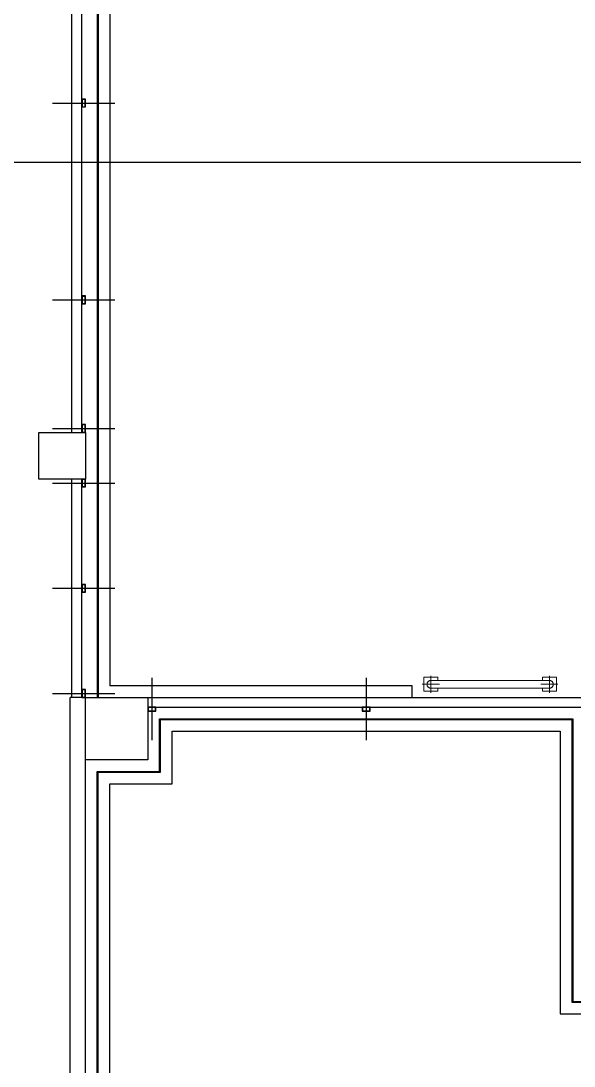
# Model space of a CAD drawing. Header units: millimetres. Extents: x 8456 to 190005487, y 619 to 455456909.
# Drawn here: x 197937 to 199030, y 156031 to 158097 of the extents above; entities that cross this region are included whole.
import ezdxf

# ---------------------------------------------------------------- set-up
doc = ezdxf.new("R2010")
doc.units = ezdxf.units.MM
doc.header["$LTSCALE"] = 400
doc.header["$MEASUREMENT"] = 0
doc.linetypes.add('CEN', pattern=[62, 60, -1, 0, -1])
doc.linetypes.add('XR-평면도$0$HID', pattern=[2, 1.1, -0.9])
doc.layers.get('0').update_dxf_attribs({"linetype": 'CONTINUOUS'})
for name, color, linetype in [('AA-WALL-조적벽', 3, 'CONTINUOUS'), ('CEN', 1, 'CEN'), ('COL', 2, 'CONTINUOUS'), ('WALL', 4, 'CONTINUOUS'), ('석고보드', 4, 'CONTINUOUS'), ('저온단열', 160, 'CONTINUOUS'), ('충돌방지대', 6, 'CONTINUOUS'), ('판넬', 4, 'CONTINUOUS')]:
    doc.layers.add(name, color=color, linetype=linetype)
doc.layers.add('Defpoint', color=161, linetype='CONTINUOUS', plot=False)
doc.layers.add('XR-평면도$0$A-FFXM-FURN1', color=8, linetype='XR-평면도$0$HID', lineweight=18)

# ---------------------------------------------------------------- blocks, each defined once
blk = doc.blocks.new('A$C2DB436D3')
at = {"layer": 'AA-WALL-조적벽', "color": 8}
for p, q in [((9221.5, 17499.6, 2515.7), (9221.5, 18599.6, 2515.7)), ((9265.5, 18599.6, 2515.7), (9221.5, 18599.6, 2515.7)), ((9265.5, 17499.6, 2515.7), (9265.5, 18423.6, 2515.7))]:
    blk.add_line(p, q, dxfattribs=at)
at = {"layer": 'CEN', "color": 8}
for p, q in [((9172, 20277.1, 2515.7), (9348, 20277.1, 2515.7)), ((9172, 19721.6, 2515.7), (9348, 19721.6, 2515.7)), ((9172, 19358.6, 2515.7), (9348, 19358.6, 2515.7)), ((9172, 19204.6, 2515.7), (9348, 19204.6, 2515.7)), ((9172, 18907.6, 2515.7), (9348, 18907.6, 2515.7)), ((9452.5, 18654.6, 2515.7), (9452.5, 18478.6, 2515.7)), ((10057.5, 18654.6, 2515.7), (10057.5, 18478.6, 2515.7)), ((9172, 18610.6, 2515.7), (9348, 18610.6, 2515.7))]:
    blk.add_line(p, q, dxfattribs=at)
at = {"layer": 'COL', "color": 8}
for p, q in [((9133.5, 19215.6, 2515.7), (9133.5, 19347.6, 2515.7)), ((9133.5, 19347.6, 2515.7), (9265.5, 19347.6, 2515.7)), ((9265.5, 19347.6, 2515.7), (9265.5, 19215.6, 2515.7)), ((9265.5, 19215.6, 2515.7), (9133.5, 19215.6, 2515.7)), ((9265.5, 18599.6, 2515.7), (9441.5, 18599.6, 2515.7)), ((9265.5, 18423.6, 2515.7), (9265.5, 18599.6, 2515.7)), ((9441.5, 18599.6, 2515.7), (9441.5, 18423.6, 2515.7)), ((9441.5, 18423.6, 2515.7), (9265.5, 18423.6, 2515.7))]:
    blk.add_line(p, q, dxfattribs=at)
at = {"layer": 'WALL', "color": 8}
for p, q in [((9227, 19347.6, 2515.7), (9227, 21058.1, 2515.7)), ((9254.5, 19347.6, 2515.7), (9254.5, 21030.6, 2515.7))]:
    blk.add_line(p, q, dxfattribs=at)
at = {"layer": 'XR-평면도$0$A-FFXM-FURN1', "color": 8}
for p, q in [((10220.3, 18656.3, 2515.7), (10259.9, 18656.3, 2515.7)), ((10220.3, 18616.7, 2515.7), (10220.3, 18656.3, 2515.7)), ((10240.1, 18612.3, 2515.7), (10240.1, 18660.7, 2515.7)), ((10240.1, 18647.5, 2515.7), (10574.5, 18647.5, 2515.7)), ((10259.9, 18647.5, 2515.7), (10259.9, 18656.3, 2515.7)), ((10594.3, 18656.3, 2515.7), (10554.7, 18656.3, 2515.7)), ((10554.7, 18647.5, 2515.7), (10554.7, 18656.3, 2515.7)), ((10574.5, 18612.3, 2515.7), (10574.5, 18660.7, 2515.7)), ((10594.3, 18616.7, 2515.7), (10594.3, 18656.3, 2515.7)), ((10264.3, 18636.5, 2515.7), (10215.9, 18636.5, 2515.7)), ((10220.3, 18616.7, 2515.7), (10259.9, 18616.7, 2515.7)), ((10240.1, 18625.5, 2515.7), (10574.5, 18625.5, 2515.7)), ((10259.9, 18616.7, 2515.7), (10259.9, 18625.5, 2515.7)), ((10550.3, 18636.5, 2515.7), (10598.7, 18636.5, 2515.7)), ((10554.7, 18616.7, 2515.7), (10554.7, 18625.5, 2515.7)), ((10594.3, 18616.7, 2515.7), (10554.7, 18616.7, 2515.7))]:
    blk.add_line(p, q, dxfattribs=at)
for centre, start, end in [((10240.1, 18636.5, 2515.7), 90, 270), ((10574.5, 18636.5, 2515.7), 270, 90)]:
    blk.add_arc(centre, 11, start, end, dxfattribs=at)
at = {"layer": '석고보드', "color": 8}
for p, q in [((9300.7, 20808.4, 2515.7), (9300.7, 18599.6, 2515.7)), ((9476.7, 18388.4, 2515.7), (9476.7, 18536.9, 2515.7)), ((9476.7, 18536.9, 2515.7), (10638.3, 18536.9, 2515.7)), ((10638.3, 18536.9, 2515.7), (10638.3, 17739.4, 2515.7)), ((9300.7, 16214.8, 2515.7), (9300.7, 18388.4, 2515.7)), ((9300.7, 18388.4, 2515.7), (9476.7, 18388.4, 2515.7)), ((10638.3, 17739.4, 2515.7), (10840.7, 17739.4, 2515.7))]:
    blk.add_line(p, q, dxfattribs=at)
at = {"layer": '저온단열', "color": 8}
for p, q in [((9298.5, 20810.6, 2515.7), (9298.5, 18599.6, 2515.7)), ((9474.5, 18390.6, 2515.7), (9474.5, 18539.1, 2515.7)), ((9474.5, 18539.1, 2515.7), (10640.5, 18539.1, 2515.7)), ((10640.5, 18539.1, 2515.7), (10640.5, 17741.6, 2515.7)), ((9298.5, 16212.6, 2515.7), (9298.5, 18390.6, 2515.7)), ((9298.5, 18390.6, 2515.7), (9474.5, 18390.6, 2515.7)), ((10640.5, 17741.6, 2515.7), (10838.5, 17741.6, 2515.7))]:
    blk.add_line(p, q, dxfattribs=at)
at = {"layer": '충돌방지대', "color": 8}
for p, q in [((9333.7, 20775.4, 2515.7), (9333.7, 18632.6, 2515.7)), ((10187.3, 18632.6, 2515.7), (9333.7, 18632.6, 2515.7)), ((10187.3, 18599.6, 2515.7), (10187.3, 18632.6, 2515.7)), ((9509.7, 18355.4, 2515.7), (9509.7, 18503.9, 2515.7)), ((9509.7, 18503.9, 2515.7), (10605.3, 18503.9, 2515.7)), ((10605.3, 18503.9, 2515.7), (10605.3, 17706.4, 2515.7)), ((9333.7, 16247.8, 2515.7), (9333.7, 18355.4, 2515.7)), ((9333.7, 18355.4, 2515.7), (9509.7, 18355.4, 2515.7)), ((10605.3, 17706.4, 2515.7), (10736.2, 17706.4, 2515.7))]:
    blk.add_line(p, q, dxfattribs=at)
at = {"layer": '판넬', "color": 8}
for p, q in [((9227, 18599.6, 2515.7), (9227, 19215.6, 2515.7)), ((9254.5, 18599.6, 2515.7), (9254.5, 19215.6, 2515.7)), ((9441.5, 18599.6, 2515.7), (10673.5, 18599.6, 2515.7)), ((9441.5, 18572.1, 2515.7), (10673.5, 18572.1, 2515.7))]:
    blk.add_line(p, q, dxfattribs=at)
at = {"layer": '판넬', "color": 8, "elevation": 2515.7}
for points in [[(9265.5, 20266.1), (9265.5, 20288.1), (9254.5, 20288.1), (9254.5, 20266.1)], [(9264.5, 20267), (9264.5, 20287.1), (9255.5, 20287.1), (9255.5, 20267)], [(9265.5, 19710.6), (9265.5, 19732.6), (9254.5, 19732.6), (9254.5, 19710.6)], [(9264.5, 19711.5), (9264.5, 19731.6), (9255.5, 19731.6), (9255.5, 19711.5)], [(9265.5, 19347.6), (9265.5, 19369.6), (9254.5, 19369.6), (9254.5, 19347.6)], [(9264.5, 19348.5), (9264.5, 19368.6), (9255.5, 19368.6), (9255.5, 19348.5)], [(9265.5, 19193.6), (9265.5, 19215.6), (9254.5, 19215.6), (9254.5, 19193.6)], [(9264.5, 19194.5), (9264.5, 19214.6), (9255.5, 19214.6), (9255.5, 19194.5)], [(9265.5, 18896.6), (9265.5, 18918.6), (9254.5, 18918.6), (9254.5, 18896.6)], [(9264.5, 18897.5), (9264.5, 18917.6), (9255.5, 18917.6), (9255.5, 18897.5)], [(9265.5, 18599.6), (9265.5, 18621.6), (9254.5, 18621.6), (9254.5, 18599.6)], [(9264.5, 18600.5), (9264.5, 18620.6), (9255.5, 18620.6), (9255.5, 18600.5)], [(9441.5, 18561.1), (9463.5, 18561.1), (9463.5, 18572.1), (9441.5, 18572.1)], [(9442.5, 18562), (9462.5, 18562), (9462.5, 18571.1), (9442.5, 18571.1)], [(10046.5, 18561.1), (10068.5, 18561.1), (10068.5, 18572.1), (10046.5, 18572.1)], [(10047.5, 18562), (10067.5, 18562), (10067.5, 18571.1), (10047.5, 18571.1)]]:
    blk.add_lwpolyline(points, close=True, dxfattribs=at)

msp = doc.modelspace()

# ---------------------------------------------------------------- linework, layer by layer
at = {"layer": 'Defpoint'}
msp.add_lwpolyline([(31867.9, 157817.4), (200588.5, 157817.4), (200588.5, 87117.4), (31867.9, 87117.4)], close=True, dxfattribs=at)

# ---------------------------------------------------------------- block references
at = {"xscale": 0.7, "yscale": 0.7, "zscale": 0.7}
msp.add_blockref('A$C2DB436D3', (191579.1, 143740.2, -160.1), dxfattribs=at)

doc.saveas('drawing.dxf')
